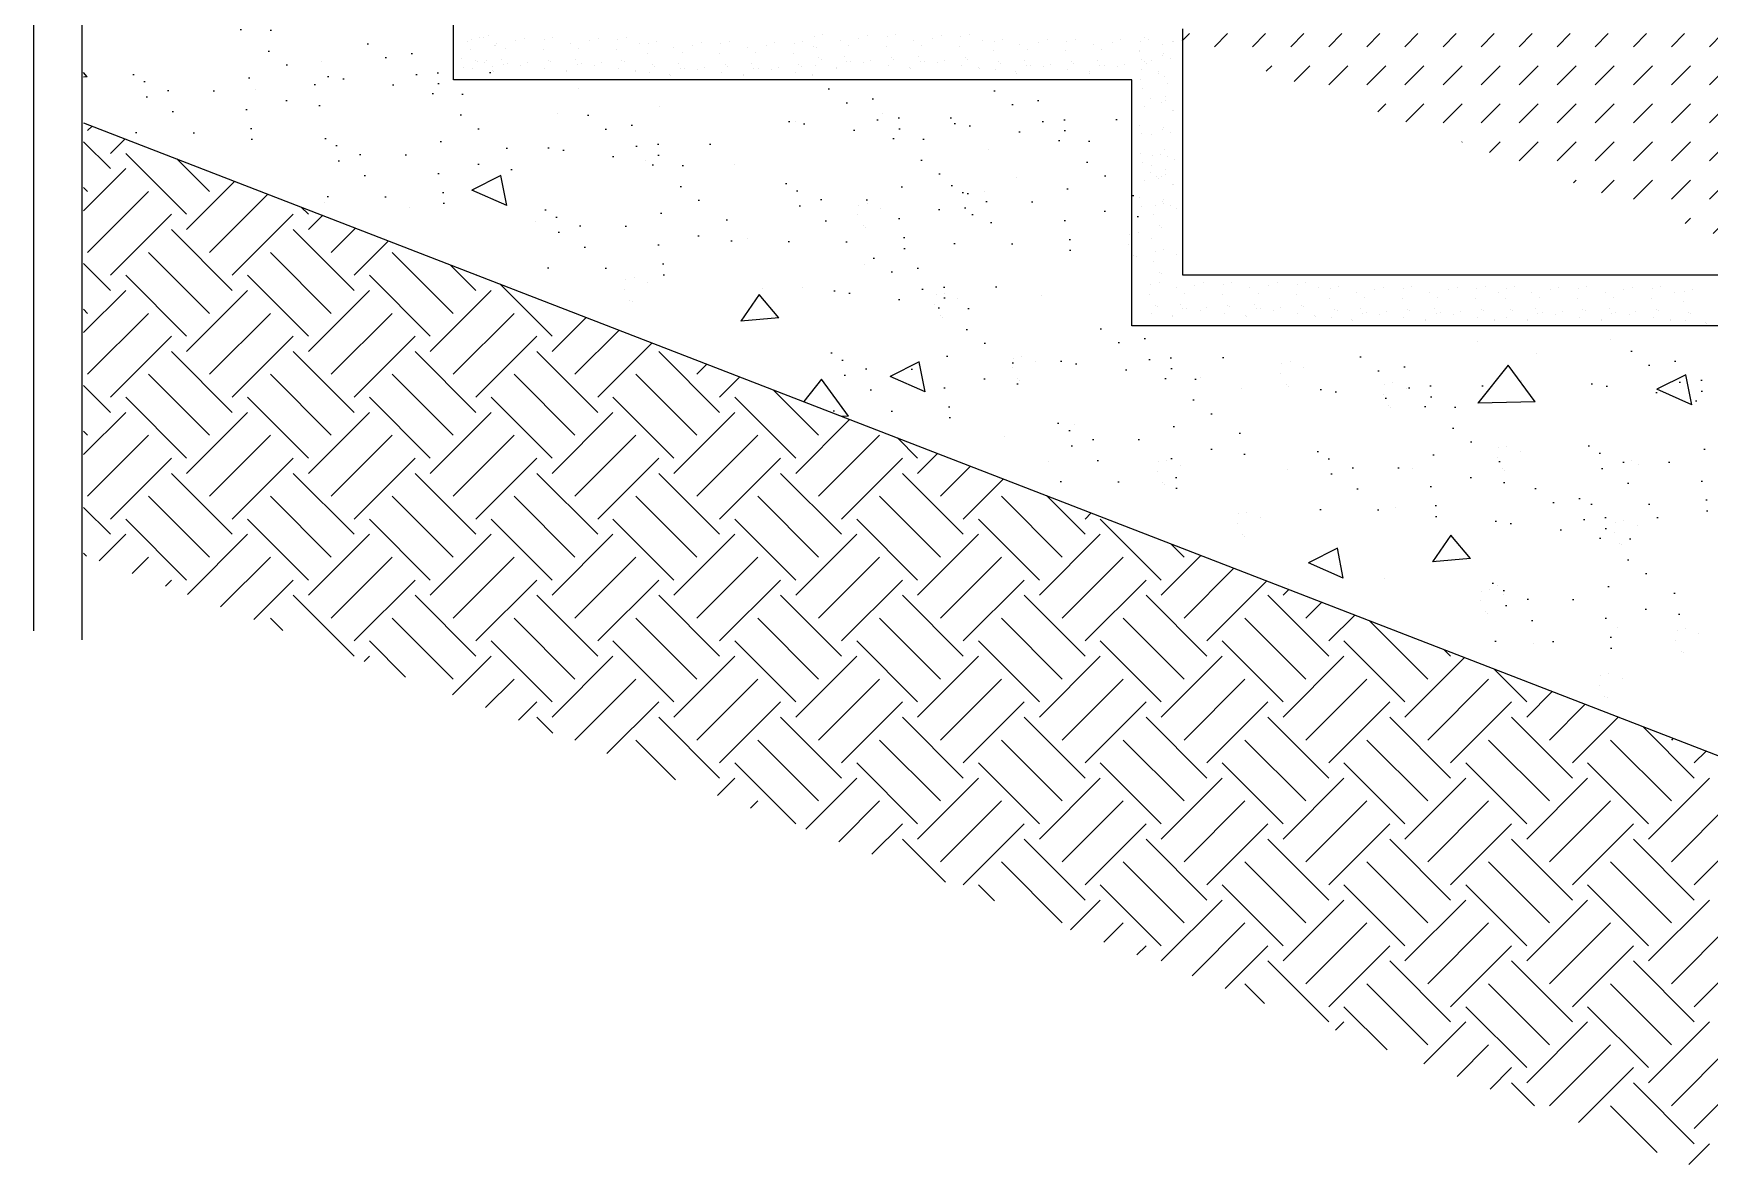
# Model space of a CAD drawing. Extents: x -43530 to -39330, y 16129 to 19047.
# Drawn here: x -41372 to -40384, y 16905 to 17572 of the extents above; entities that cross this region are included whole.
import ezdxf

# ---------------------------------------------------------------- set-up
doc = ezdxf.new("R2010")
doc.units = 0
doc.layers.add('LEVEL', color=2, linetype='CONTINUOUS')
doc.layers.add('STAIR', color=140, linetype='CONTINUOUS')

msp = doc.modelspace()

# ---------------------------------------------------------------- hatches: boundary and pattern name
at = {"layer": 'STAIR'}
h = msp.add_hatch(dxfattribs=at)
h.set_pattern_fill('AR-SAND', color=256, angle=135, style=0)
h.set_pattern_definition([(172.5, (-3124.023, 71.6), (-33.47535, -35.738135), [0, -38.608, 0, -43.18, 0, -41.275]), (142.5, (-3124.02, 71.6), (-82.47329, -18.90109), [0, -20.828, 0, -34.798, 0, -13.335]), (102.5, (-3101.93, 49.51), (-56.03323, 55.829983), [0, -12.7, 0, -45.72, 0, -59.69]), (92.5, (-3101.93, 49.51), (-69.75508, 38.22811), [0, -6.35, 0, -29.972, 0, -34.29])])
h.paths.add_polyline_path([(-41313.39, 17607.7), (-41196.91, 17607.7), (-41196.91, 17503.5), (-41313.39, 17503.5)])
h = msp.add_hatch(dxfattribs=at)
h.set_pattern_fill('AR-SAND', color=256, angle=135, style=0)
h.set_pattern_definition([(172.5, (-3010.868, 33.913), (-33.47535, -35.738135), [0, -38.608, 0, -43.18, 0, -41.275]), (142.5, (-3010.87, 33.91), (-82.47329, -18.90109), [0, -20.828, 0, -34.798, 0, -13.335]), (102.5, (-2988.777, 11.82), (-56.03323, 55.829983), [0, -12.7, 0, -45.72, 0, -59.69]), (92.5, (-2988.777, 11.82), (-69.75508, 38.22811), [0, -6.35, 0, -29.972, 0, -34.29])])
h.paths.add_polyline_path([(-41200.24, 17570.01), (-41083.75, 17570.01), (-41083.75, 17465.81), (-41200.24, 17465.81)])
h = msp.add_hatch(dxfattribs=at)
h.set_pattern_fill('DASH', color=256, scale=5, angle=45, style=0)
h.set_pattern_definition([(45, (-4687.32, 681.234), (2e-15, 22.45064), [15.875, -15.875])])
edge = h.paths.add_edge_path()
edge.add_line((-40281.56, 17571.81), (-40706.56, 17571.81))
edge.add_line((-40306.56, 17426.81), (-40706.56, 17426.81))
edge.add_line((-39881.56, 17426.81), (-40306.56, 17426.81))
edge.add_line((-40256.56, 17426.81), (-40256.56, 17546.81))
edge.add_line((-40281.56, 17571.81), (-40256.56, 17546.81))
edge.add_line((-40706.56, 17426.81), (-40706.56, 17571.81))
h = msp.add_hatch(dxfattribs=at)
h.set_pattern_fill('AR-SAND', color=256, angle=135, style=0)
h.set_pattern_definition([(172.5, (-2739.075, 7.31), (-33.47535, -35.738135), [0, -38.608, 0, -43.18, 0, -41.275]), (142.5, (-2739.075, 7.31), (-82.47329, -18.90109), [0, -20.828, 0, -34.798, 0, -13.335]), (102.5, (-2716.983, -14.78), (-56.03323, 55.829983), [0, -12.7, 0, -45.72, 0, -59.69]), (92.5, (-2716.983, -14.78), (-69.75508, 38.22811), [0, -6.35, 0, -29.972, 0, -34.29])])
h.paths.add_polyline_path([(-40928.44, 17543.41), (-40811.96, 17543.41), (-40811.96, 17439.21), (-40928.44, 17439.21)])
h = msp.add_hatch(dxfattribs=at)
h.set_pattern_fill('AR-SAND', color=256, angle=135, style=0)
h.set_pattern_definition([(172.5, (-2641.45, 6.2), (-33.47535, -35.738135), [0, -38.608, 0, -43.18, 0, -41.275]), (142.5, (-2641.45, 6.2), (-82.47329, -18.90109), [0, -20.828, 0, -34.798, 0, -13.335]), (102.5, (-2619.36, -15.89), (-56.03323, 55.829983), [0, -12.7, 0, -45.72, 0, -59.69]), (92.5, (-2619.36, -15.89), (-69.75508, 38.22811), [0, -6.35, 0, -29.972, 0, -34.29])])
h.paths.add_polyline_path([(-40830.82, 17542.3), (-40714.34, 17542.3), (-40714.34, 17438.1), (-40830.82, 17438.1)])
h = msp.add_hatch(dxfattribs=at)
h.set_pattern_fill('AR-SAND', color=256, angle=135, style=0)
h.set_pattern_definition([(172.5, (-2881.073, -8.208), (-33.47535, -35.738135), [0, -38.608, 0, -43.18, 0, -41.275]), (142.5, (-2881.07, -8.21), (-82.47329, -18.90109), [0, -20.828, 0, -34.798, 0, -13.335]), (102.5, (-2858.98, -30.3), (-56.03323, 55.829983), [0, -12.7, 0, -45.72, 0, -59.69]), (92.5, (-2858.98, -30.3), (-69.75508, 38.22811), [0, -6.35, 0, -29.972, 0, -34.29])])
h.paths.add_polyline_path([(-41070.44, 17527.89), (-40953.96, 17527.89), (-40953.96, 17423.69), (-41070.44, 17423.69)])
h = msp.add_hatch(dxfattribs=at)
h.set_pattern_fill('AR-SAND', color=256, angle=135, style=0)
h.set_pattern_definition([(172.5, (-2712.45, -92.45), (-33.47535, -35.738135), [0, -38.608, 0, -43.18, 0, -41.275]), (142.5, (-2712.45, -92.45), (-82.47329, -18.90109), [0, -20.828, 0, -34.798, 0, -13.335]), (102.5, (-2690.36, -114.54), (-56.03323, 55.829983), [0, -12.7, 0, -45.72, 0, -59.69]), (92.5, (-2690.36, -114.54), (-69.75508, 38.22811), [0, -6.35, 0, -29.972, 0, -34.29])])
h.paths.add_polyline_path([(-40901.82, 17443.65), (-40785.34, 17443.65), (-40785.34, 17339.45), (-40901.82, 17339.45)])
h = msp.add_hatch(dxfattribs=at)
h.set_pattern_fill('AR-SAND', color=256, angle=135, style=0)
h.set_pattern_definition([(172.5, (-2578.668, -134.01), (-33.47535, -35.738135), [0, -38.608, 0, -43.18, 0, -41.275]), (142.5, (-2578.67, -134.01), (-82.47329, -18.90109), [0, -20.828, 0, -34.798, 0, -13.335]), (102.5, (-2556.576, -156.102), (-56.03323, 55.829983), [0, -12.7, 0, -45.72, 0, -59.69]), (92.5, (-2556.576, -156.1), (-69.75508, 38.22811), [0, -6.35, 0, -29.972, 0, -34.29])])
h.paths.add_polyline_path([(-40768.04, 17402.08), (-40651.55, 17402.08), (-40651.55, 17297.89), (-40768.04, 17297.89)])
h = msp.add_hatch(dxfattribs=at)
h.set_pattern_fill('AR-SAND', color=256, angle=135, style=0)
h.set_pattern_definition([(172.5, (-2425.576, -150.638), (-33.47535, -35.738135), [0, -38.608, 0, -43.18, 0, -41.275]), (142.5, (-2425.576, -150.64), (-82.47329, -18.90109), [0, -20.828, 0, -34.798, 0, -13.335]), (102.5, (-2403.485, -172.73), (-56.03323, 55.829983), [0, -12.7, 0, -45.72, 0, -59.69]), (92.5, (-2403.485, -172.73), (-69.75508, 38.22811), [0, -6.35, 0, -29.972, 0, -34.29])])
h.paths.add_polyline_path([(-40614.95, 17385.46), (-40498.46, 17385.46), (-40498.46, 17281.26), (-40614.95, 17281.26)])
h = msp.add_hatch(dxfattribs=at)
h.set_pattern_fill('AR-SAND', color=256, angle=135, style=0)
h.set_pattern_definition([(172.5, (-2265.83, -147.312), (-33.47535, -35.738135), [0, -38.608, 0, -43.18, 0, -41.275]), (142.5, (-2265.83, -147.31), (-82.47329, -18.90109), [0, -20.828, 0, -34.798, 0, -13.335]), (102.5, (-2243.737, -169.404), (-56.03323, 55.829983), [0, -12.7, 0, -45.72, 0, -59.69]), (92.5, (-2243.74, -169.404), (-69.75508, 38.22811), [0, -6.35, 0, -29.972, 0, -34.29])])
h.paths.add_polyline_path([(-40455.2, 17388.78), (-40338.72, 17388.78), (-40338.72, 17284.59), (-40455.2, 17284.59)])
h = msp.add_hatch(dxfattribs=at)
h.set_pattern_fill('AR-SAND', color=256, angle=135, style=0)
h.set_pattern_definition([(172.5, (-2322.406, -228.23), (-33.47535, -35.738135), [0, -38.608, 0, -43.18, 0, -41.275]), (142.5, (-2322.406, -228.23), (-82.47329, -18.90109), [0, -20.828, 0, -34.798, 0, -13.335]), (102.5, (-2300.314, -250.32), (-56.03323, 55.829983), [0, -12.7, 0, -45.72, 0, -59.69]), (92.5, (-2300.314, -250.32), (-69.75508, 38.22811), [0, -6.35, 0, -29.972, 0, -34.29])])
h.paths.add_polyline_path([(-40511.78, 17307.87), (-40395.29, 17307.87), (-40395.29, 17203.67), (-40511.78, 17203.67)])

# ---------------------------------------------------------------- linework, layer by layer
at = {"layer": 'LEVEL'}
for p, q in [((-41124.4, 17544.56), (-41124.4, 17689.56)), ((-40694.4, 17429.56), (-40694.4, 17574.56)), ((-40724.4, 17544.56), (-41124.4, 17544.56)), ((-40724.4, 17399.56), (-40724.4, 17544.56)), ((-41342.62, 17519.29), (-40374.4, 17144.56)), ((-40294.4, 17429.56), (-40694.4, 17429.56)), ((-40324.4, 17399.56), (-40724.4, 17399.56))]:
    msp.add_line(p, q, dxfattribs=at)
at = {"layer": 'STAIR', "linetype": 'CONTINUOUS'}
for p, q in [((-41372.13, 17780.67), (-41372.13, 17219.78)), ((-41343.61, 17775.43), (-41343.61, 17214.54)), ((-41116.42, 17567.08), (-41116.42, 17567.08)), ((-41114.45, 17562.55), (-41114.45, 17562.55)), ((-41113.82, 17568.3), (-41113.82, 17568.3)), ((-41108.94, 17569.38), (-41108.94, 17569.38)), ((-41106.85, 17569.69), (-41106.85, 17569.69)), ((-41104.09, 17570.87), (-41104.09, 17570.87)), ((-41100.34, 17564.69), (-41100.34, 17564.69)), ((-41099.57, 17564.86), (-41099.57, 17564.86)), ((-41098.85, 17566.23), (-41098.85, 17566.23)), ((-41094.01, 17563.21), (-41094.01, 17563.21)), ((-41087.91, 17567.52), (-41087.91, 17567.52)), ((-41082.66, 17569.16), (-41082.66, 17569.16)), ((-41071.69, 17562.55), (-41071.69, 17562.55)), ((-41071.06, 17568.3), (-41071.06, 17568.3)), ((-41066.18, 17569.38), (-41066.18, 17569.38)), ((-41055.4, 17566.23), (-41055.4, 17566.23)), ((-41050.55, 17563.21), (-41050.55, 17563.21)), ((-41044.45, 17567.52), (-41044.45, 17567.52)), ((-41039.21, 17569.16), (-41039.21, 17569.16)), ((-41028.24, 17562.55), (-41028.24, 17562.55)), ((-41027.61, 17568.3), (-41027.61, 17568.3)), ((-41022.73, 17569.38), (-41022.73, 17569.38)), ((-41014.71, 17566.23), (-41014.71, 17566.23)), ((-41009.51, 17565.82), (-41009.51, 17565.82)), ((-41004.63, 17566.9), (-41004.63, 17566.9)), ((-40994.53, 17563.75), (-40994.53, 17563.75)), ((-40983.59, 17565.04), (-40983.59, 17565.04)), ((-40978.34, 17566.68), (-40978.34, 17566.68)), ((-40966.75, 17565.82), (-40966.75, 17565.82)), ((-40961.87, 17566.9), (-40961.87, 17566.9)), ((-40951.08, 17563.75), (-40951.08, 17563.75)), ((-40940.14, 17565.04), (-40940.14, 17565.04)), ((-40934.89, 17566.68), (-40934.89, 17566.68)), ((-40923.3, 17565.82), (-40923.3, 17565.82)), ((-40918.42, 17566.9), (-40918.42, 17566.9)), ((-40912.11, 17564.21), (-40912.11, 17564.21)), ((-40911.49, 17569.95), (-40911.49, 17569.95)), ((-40910.39, 17563.75), (-40910.39, 17563.75)), ((-40906.61, 17571.04), (-40906.61, 17571.04)), ((-40896.52, 17567.88), (-40896.52, 17567.88)), ((-40891.67, 17564.87), (-40891.67, 17564.87)), ((-40885.57, 17569.17), (-40885.57, 17569.17)), ((-40880.32, 17570.81), (-40880.32, 17570.81)), ((-40869.35, 17564.21), (-40869.35, 17564.21)), ((-40868.73, 17569.95), (-40868.73, 17569.95)), ((-40863.85, 17571.04), (-40863.85, 17571.04)), ((-40853.06, 17567.88), (-40853.06, 17567.88)), ((-40848.22, 17564.87), (-40848.22, 17564.87)), ((-40842.12, 17569.17), (-40842.12, 17569.17)), ((-40836.87, 17570.81), (-40836.87, 17570.81)), ((-40825.9, 17564.21), (-40825.9, 17564.21)), ((-40825.28, 17569.95), (-40825.28, 17569.95)), ((-40820.4, 17571.04), (-40820.4, 17571.04)), ((-40812.37, 17567.88), (-40812.37, 17567.88)), ((-40805.52, 17567.47), (-40805.52, 17567.47)), ((-40800.64, 17568.55), (-40800.64, 17568.55)), ((-40790.55, 17565.4), (-40790.55, 17565.4)), ((-40785.7, 17562.39), (-40785.7, 17562.39)), ((-40779.6, 17566.69), (-40779.6, 17566.69)), ((-40774.35, 17568.33), (-40774.35, 17568.33)), ((-40762.76, 17567.47), (-40762.76, 17567.47)), ((-40757.88, 17568.55), (-40757.88, 17568.55)), ((-40747.09, 17565.4), (-40747.09, 17565.4)), ((-40742.25, 17562.39), (-40742.25, 17562.39)), ((-40736.15, 17566.69), (-40736.15, 17566.69)), ((-40730.9, 17568.33), (-40730.9, 17568.33)), ((-40719.31, 17567.47), (-40719.31, 17567.47)), ((-40716.72, 17569.33), (-40716.72, 17569.33)), ((-40714.43, 17568.55), (-40714.43, 17568.55)), ((-40706.4, 17565.4), (-40706.4, 17565.4)), ((-40700.64, 17566.94), (-40700.64, 17566.94)), ((-40699.87, 17567.11), (-40699.87, 17567.11)), ((-41119.58, 17556.99), (-41119.58, 17556.99)), ((-41118.49, 17552.11), (-41118.49, 17552.11)), ((-41111.35, 17555.98), (-41111.35, 17555.98)), ((-41110.05, 17555.1), (-41110.05, 17555.1)), ((-41106.18, 17554.58), (-41106.18, 17554.58)), ((-41105.3, 17555.88), (-41105.3, 17555.88)), ((-41101.41, 17552.58), (-41101.41, 17552.58)), ((-41096.25, 17556.65), (-41096.25, 17556.65)), ((-41095.06, 17553.89), (-41095.06, 17553.89)), ((-41092.57, 17554), (-41092.57, 17554)), ((-41084.78, 17553.05), (-41084.78, 17553.05)), ((-41080.78, 17554.51), (-41080.78, 17554.51)), ((-41068.59, 17555.98), (-41068.59, 17555.98)), ((-41067.29, 17555.1), (-41067.29, 17555.1)), ((-41052.79, 17556.65), (-41052.79, 17556.65)), ((-41051.61, 17553.89), (-41051.61, 17553.89)), ((-41049.11, 17554), (-41049.11, 17554)), ((-41041.33, 17553.05), (-41041.33, 17553.05)), ((-41037.33, 17554.51), (-41037.33, 17554.51)), ((-41025.14, 17555.98), (-41025.14, 17555.98)), ((-41023.84, 17555.1), (-41023.84, 17555.1)), ((-41010.13, 17560.07), (-41010.13, 17560.07)), ((-41007.03, 17553.5), (-41007.03, 17553.5)), ((-41005.74, 17552.62), (-41005.74, 17552.62)), ((-40991.93, 17554.17), (-40991.93, 17554.17)), ((-40989.69, 17560.73), (-40989.69, 17560.73)), ((-40967.37, 17560.07), (-40967.37, 17560.07)), ((-40964.27, 17553.5), (-40964.27, 17553.5)), ((-40962.98, 17552.62), (-40962.98, 17552.62)), ((-40948.48, 17554.17), (-40948.48, 17554.17)), ((-40946.24, 17560.73), (-40946.24, 17560.73)), ((-40923.92, 17560.07), (-40923.92, 17560.07)), ((-40920.82, 17553.5), (-40920.82, 17553.5)), ((-40919.52, 17552.62), (-40919.52, 17552.62)), ((-40911.02, 17552.87), (-40911.02, 17552.87)), ((-40909.02, 17557.64), (-40909.02, 17557.64)), ((-40907.72, 17556.76), (-40907.72, 17556.76)), ((-40893.91, 17558.31), (-40893.91, 17558.31)), ((-40892.73, 17555.55), (-40892.73, 17555.55)), ((-40890.23, 17555.65), (-40890.23, 17555.65)), ((-40882.45, 17554.7), (-40882.45, 17554.7)), ((-40878.44, 17556.17), (-40878.44, 17556.17)), ((-40868.25, 17552.87), (-40868.25, 17552.87)), ((-40866.25, 17557.64), (-40866.25, 17557.64)), ((-40864.96, 17556.76), (-40864.96, 17556.76)), ((-40850.46, 17558.31), (-40850.46, 17558.31)), ((-40849.28, 17555.55), (-40849.28, 17555.55)), ((-40846.78, 17555.65), (-40846.78, 17555.65)), ((-40838.99, 17554.7), (-40838.99, 17554.7)), ((-40834.99, 17556.17), (-40834.99, 17556.17)), ((-40824.8, 17552.87), (-40824.8, 17552.87)), ((-40822.8, 17557.64), (-40822.8, 17557.64)), ((-40821.5, 17556.76), (-40821.5, 17556.76)), ((-40806.14, 17561.73), (-40806.14, 17561.73)), ((-40803.05, 17555.15), (-40803.05, 17555.15)), ((-40801.75, 17554.28), (-40801.75, 17554.28)), ((-40787.94, 17555.82), (-40787.94, 17555.82)), ((-40786.76, 17553.06), (-40786.76, 17553.06)), ((-40784.26, 17553.17), (-40784.26, 17553.17)), ((-40776.48, 17552.22), (-40776.48, 17552.22)), ((-40772.47, 17553.69), (-40772.47, 17553.69)), ((-40763.38, 17561.73), (-40763.38, 17561.73)), ((-40760.28, 17555.15), (-40760.28, 17555.15)), ((-40758.99, 17554.28), (-40758.99, 17554.28)), ((-40744.49, 17555.82), (-40744.49, 17555.82)), ((-40743.31, 17553.06), (-40743.31, 17553.06)), ((-40740.81, 17553.17), (-40740.81, 17553.17)), ((-40733.02, 17552.22), (-40733.02, 17552.22)), ((-40729.02, 17553.69), (-40729.02, 17553.69)), ((-40719.93, 17561.73), (-40719.93, 17561.73)), ((-40719.88, 17561.31), (-40719.88, 17561.31)), ((-40718.79, 17556.43), (-40718.79, 17556.43)), ((-40716.83, 17555.15), (-40716.83, 17555.15)), ((-40715.53, 17554.28), (-40715.53, 17554.28)), ((-40713.05, 17555.8), (-40713.05, 17555.8)), ((-40706.48, 17558.9), (-40706.48, 17558.9)), ((-40705.6, 17560.2), (-40705.6, 17560.2)), ((-40701.71, 17556.9), (-40701.71, 17556.9)), ((-41113.35, 17551.22), (-41113.35, 17551.22)), ((-41101.24, 17550.15), (-41101.24, 17550.15)), ((-41101.07, 17549.37), (-41101.07, 17549.37)), ((-41070.59, 17551.22), (-41070.59, 17551.22)), ((-41057.79, 17550.15), (-41057.79, 17550.15)), ((-41057.62, 17549.37), (-41057.62, 17549.37)), ((-41027.14, 17551.22), (-41027.14, 17551.22)), ((-41017.09, 17550.15), (-41017.09, 17550.15)), ((-41016.92, 17549.37), (-41016.92, 17549.37)), ((-41009.04, 17548.74), (-41009.04, 17548.74)), ((-40996.92, 17547.66), (-40996.92, 17547.66)), ((-40996.75, 17546.89), (-40996.75, 17546.89)), ((-40990.75, 17551.41), (-40990.75, 17551.41)), ((-40988.25, 17551.52), (-40988.25, 17551.52)), ((-40980.46, 17550.57), (-40980.46, 17550.57)), ((-40976.46, 17552.03), (-40976.46, 17552.03)), ((-40966.27, 17548.74), (-40966.27, 17548.74)), ((-40953.47, 17547.66), (-40953.47, 17547.66)), ((-40953.3, 17546.89), (-40953.3, 17546.89)), ((-40947.3, 17551.41), (-40947.3, 17551.41)), ((-40944.8, 17551.52), (-40944.8, 17551.52)), ((-40937.01, 17550.57), (-40937.01, 17550.57)), ((-40933.01, 17552.03), (-40933.01, 17552.03)), ((-40922.82, 17548.74), (-40922.82, 17548.74)), ((-40912.78, 17547.66), (-40912.78, 17547.66)), ((-40912.61, 17546.89), (-40912.61, 17546.89)), ((-40898.9, 17551.8), (-40898.9, 17551.8)), ((-40898.73, 17551.03), (-40898.73, 17551.03)), ((-40855.45, 17551.8), (-40855.45, 17551.8)), ((-40855.28, 17551.03), (-40855.28, 17551.03)), ((-40814.76, 17551.8), (-40814.76, 17551.8)), ((-40814.59, 17551.03), (-40814.59, 17551.03)), ((-40805.05, 17550.39), (-40805.05, 17550.39)), ((-40792.93, 17549.32), (-40792.93, 17549.32)), ((-40792.76, 17548.55), (-40792.76, 17548.55)), ((-40762.28, 17550.39), (-40762.28, 17550.39)), ((-40749.48, 17549.32), (-40749.48, 17549.32)), ((-40749.31, 17548.55), (-40749.31, 17548.55)), ((-40719.65, 17544.83), (-40719.65, 17544.83)), ((-40718.83, 17550.39), (-40718.83, 17550.39)), ((-40708.79, 17549.32), (-40708.79, 17549.32)), ((-40708.62, 17548.55), (-40708.62, 17548.55)), ((-40705.01, 17546.71), (-40705.01, 17546.71)), ((-40703.54, 17542.71), (-40703.54, 17542.71)), ((-40718.01, 17539.58), (-40718.01, 17539.58)), ((-40713.71, 17533.48), (-40713.71, 17533.48)), ((-40704.49, 17534.92), (-40704.49, 17534.92)), ((-40704.39, 17532.43), (-40704.39, 17532.43)), ((-40716.72, 17528.64), (-40716.72, 17528.64)), ((-40707.15, 17531.24), (-40707.15, 17531.24)), ((-40700.64, 17526.25), (-40700.64, 17526.25)), ((-40699.87, 17526.42), (-40699.87, 17526.42)), ((-40719.88, 17517.86), (-40719.88, 17517.86)), ((-40718.79, 17512.98), (-40718.79, 17512.98)), ((-40706.48, 17515.45), (-40706.48, 17515.45)), ((-40705.6, 17516.75), (-40705.6, 17516.75)), ((-40701.71, 17513.45), (-40701.71, 17513.45)), ((-40713.05, 17512.35), (-40713.05, 17512.35)), ((-40705.01, 17503.26), (-40705.01, 17503.26)), ((-40719.65, 17501.38), (-40719.65, 17501.38)), ((-40718.01, 17496.13), (-40718.01, 17496.13)), ((-40713.06, 17493.98), (-40713.06, 17493.98)), ((-40712.44, 17499.73), (-40712.44, 17499.73)), ((-40707.56, 17500.81), (-40707.56, 17500.81)), ((-40703.54, 17499.26), (-40703.54, 17499.26)), ((-40699.53, 17497.66), (-40699.53, 17497.66)), ((-40716.72, 17485.19), (-40716.72, 17485.19)), ((-40713.71, 17490.03), (-40713.71, 17490.03)), ((-40709.96, 17487.41), (-40709.96, 17487.41)), ((-40708.66, 17486.54), (-40708.66, 17486.54)), ((-40707.15, 17487.79), (-40707.15, 17487.79)), ((-40704.49, 17491.47), (-40704.49, 17491.47)), ((-40704.39, 17488.97), (-40704.39, 17488.97)), ((-40699.87, 17482.97), (-40699.87, 17482.97)), ((-40719.88, 17475.1), (-40719.88, 17475.1)), ((-40705.6, 17473.99), (-40705.6, 17473.99)), ((-40700.64, 17482.8), (-40700.64, 17482.8)), ((-40886.09, 17465.03), (-40886.09, 17465.03)), ((-40885.47, 17470.78), (-40885.47, 17470.78)), ((-40880.58, 17471.86), (-40880.58, 17471.86)), ((-40872.56, 17468.71), (-40872.56, 17468.71)), ((-40718.79, 17470.21), (-40718.79, 17470.21)), ((-40711.41, 17465.03), (-40711.41, 17465.03)), ((-40710.78, 17470.78), (-40710.78, 17470.78)), ((-40706.48, 17472.69), (-40706.48, 17472.69)), ((-40705.9, 17471.86), (-40705.9, 17471.86)), ((-40701.71, 17470.69), (-40701.71, 17470.69)), ((-40697.88, 17468.71), (-40697.88, 17468.71)), ((-40882.99, 17458.46), (-40882.99, 17458.46)), ((-40881.69, 17457.58), (-40881.69, 17457.58)), ((-40725.68, 17453.41), (-40725.68, 17453.41)), ((-40720.8, 17454.49), (-40720.8, 17454.49)), ((-40708.31, 17458.46), (-40708.31, 17458.46)), ((-40707.01, 17457.58), (-40707.01, 17457.58)), ((-40726.31, 17447.66), (-40726.31, 17447.66)), ((-40712.78, 17451.34), (-40712.78, 17451.34)), ((-40710.78, 17443.48), (-40710.78, 17443.48)), ((-40705.9, 17444.56), (-40705.9, 17444.56)), ((-40723.21, 17441.09), (-40723.21, 17441.09)), ((-40721.91, 17440.21), (-40721.91, 17440.21)), ((-40711.41, 17437.73), (-40711.41, 17437.73)), ((-40697.88, 17441.41), (-40697.88, 17441.41)), ((-41022.9, 17426.94), (-41022.9, 17426.94)), ((-41018.01, 17428.02), (-41018.01, 17428.02)), ((-41009.99, 17424.87), (-41009.99, 17424.87)), ((-40713.21, 17424.04), (-40713.21, 17424.04)), ((-40708.33, 17425.12), (-40708.33, 17425.12)), ((-40708.31, 17431.16), (-40708.31, 17431.16)), ((-40707.01, 17430.29), (-40707.01, 17430.29)), ((-40682.05, 17424.9), (-40682.05, 17424.9)), ((-40670.45, 17424.04), (-40670.45, 17424.04)), ((-40665.57, 17425.12), (-40665.57, 17425.12)), ((-40638.6, 17424.9), (-40638.6, 17424.9)), ((-40627, 17424.04), (-40627, 17424.04)), ((-40622.12, 17425.12), (-40622.12, 17425.12)), ((-41023.52, 17421.19), (-41023.52, 17421.19)), ((-41020.42, 17414.62), (-41020.42, 17414.62)), ((-41019.12, 17413.74), (-41019.12, 17413.74)), ((-40839.93, 17417.84), (-40839.93, 17417.84)), ((-40835.05, 17418.92), (-40835.05, 17418.92)), ((-40827.03, 17415.77), (-40827.03, 17415.77)), ((-40713.84, 17418.29), (-40713.84, 17418.29)), ((-40698.24, 17421.97), (-40698.24, 17421.97)), ((-40693.4, 17418.95), (-40693.4, 17418.95)), ((-40687.3, 17423.26), (-40687.3, 17423.26)), ((-40671.08, 17418.29), (-40671.08, 17418.29)), ((-40654.79, 17421.97), (-40654.79, 17421.97)), ((-40649.94, 17418.95), (-40649.94, 17418.95)), ((-40643.84, 17423.26), (-40643.84, 17423.26)), ((-40627.63, 17418.29), (-40627.63, 17418.29)), ((-40614.1, 17421.97), (-40614.1, 17421.97)), ((-40607.87, 17415.81), (-40607.87, 17415.81)), ((-40607.24, 17421.56), (-40607.24, 17421.56)), ((-40602.36, 17422.64), (-40602.36, 17422.64)), ((-40592.27, 17419.48), (-40592.27, 17419.48)), ((-40587.43, 17416.47), (-40587.43, 17416.47)), ((-40581.33, 17420.78), (-40581.33, 17420.78)), ((-40576.08, 17422.42), (-40576.08, 17422.42)), ((-40565.11, 17415.81), (-40565.11, 17415.81)), ((-40564.48, 17421.56), (-40564.48, 17421.56)), ((-40559.6, 17422.64), (-40559.6, 17422.64)), ((-40548.82, 17419.48), (-40548.82, 17419.48)), ((-40543.97, 17416.47), (-40543.97, 17416.47)), ((-40537.87, 17420.78), (-40537.87, 17420.78)), ((-40532.63, 17422.42), (-40532.63, 17422.42)), ((-40521.66, 17415.81), (-40521.66, 17415.81)), ((-40521.03, 17421.56), (-40521.03, 17421.56)), ((-40516.15, 17422.64), (-40516.15, 17422.64)), ((-40508.13, 17419.48), (-40508.13, 17419.48)), ((-40504.38, 17415.81), (-40504.38, 17415.81)), ((-40503.76, 17421.56), (-40503.76, 17421.56)), ((-40498.88, 17422.64), (-40498.88, 17422.64)), ((-40488.78, 17419.48), (-40488.78, 17419.48)), ((-40483.94, 17416.47), (-40483.94, 17416.47)), ((-40477.84, 17420.78), (-40477.84, 17420.78)), ((-40472.59, 17422.42), (-40472.59, 17422.42)), ((-40461.62, 17415.81), (-40461.62, 17415.81)), ((-40461, 17421.56), (-40461, 17421.56)), ((-40456.11, 17422.64), (-40456.11, 17422.64)), ((-40445.33, 17419.48), (-40445.33, 17419.48)), ((-40440.49, 17416.47), (-40440.49, 17416.47)), ((-40434.39, 17420.78), (-40434.39, 17420.78)), ((-40429.14, 17422.42), (-40429.14, 17422.42)), ((-40418.17, 17415.81), (-40418.17, 17415.81)), ((-40417.54, 17421.56), (-40417.54, 17421.56)), ((-40412.66, 17422.64), (-40412.66, 17422.64)), ((-40404.64, 17419.48), (-40404.64, 17419.48)), ((-40399.24, 17414.15), (-40399.24, 17414.15)), ((-40398.62, 17419.9), (-40398.62, 17419.9)), ((-40393.73, 17420.98), (-40393.73, 17420.98)), ((-40840.56, 17412.09), (-40840.56, 17412.09)), ((-40837.46, 17405.52), (-40837.46, 17405.52)), ((-40836.16, 17404.64), (-40836.16, 17404.64)), ((-40712.74, 17406.96), (-40712.74, 17406.96)), ((-40710.74, 17411.72), (-40710.74, 17411.72)), ((-40709.44, 17410.84), (-40709.44, 17410.84)), ((-40700.63, 17405.88), (-40700.63, 17405.88)), ((-40700.46, 17405.11), (-40700.46, 17405.11)), ((-40695.64, 17412.39), (-40695.64, 17412.39)), ((-40694.45, 17409.63), (-40694.45, 17409.63)), ((-40691.96, 17409.74), (-40691.96, 17409.74)), ((-40684.17, 17408.79), (-40684.17, 17408.79)), ((-40680.17, 17410.25), (-40680.17, 17410.25)), ((-40669.98, 17406.96), (-40669.98, 17406.96)), ((-40667.98, 17411.72), (-40667.98, 17411.72)), ((-40666.68, 17410.84), (-40666.68, 17410.84)), ((-40657.18, 17405.88), (-40657.18, 17405.88)), ((-40657.01, 17405.11), (-40657.01, 17405.11)), ((-40652.18, 17412.39), (-40652.18, 17412.39)), ((-40651, 17409.63), (-40651, 17409.63)), ((-40648.5, 17409.74), (-40648.5, 17409.74)), ((-40640.72, 17408.79), (-40640.72, 17408.79)), ((-40636.72, 17410.25), (-40636.72, 17410.25)), ((-40626.53, 17406.96), (-40626.53, 17406.96)), ((-40624.53, 17411.72), (-40624.53, 17411.72)), ((-40623.23, 17410.84), (-40623.23, 17410.84)), ((-40616.48, 17405.88), (-40616.48, 17405.88)), ((-40616.31, 17405.11), (-40616.31, 17405.11)), ((-40606.77, 17404.47), (-40606.77, 17404.47)), ((-40604.77, 17409.24), (-40604.77, 17409.24)), ((-40603.47, 17408.36), (-40603.47, 17408.36)), ((-40589.67, 17409.91), (-40589.67, 17409.91)), ((-40588.48, 17407.15), (-40588.48, 17407.15)), ((-40585.99, 17407.26), (-40585.99, 17407.26)), ((-40578.2, 17406.31), (-40578.2, 17406.31)), ((-40574.2, 17407.77), (-40574.2, 17407.77)), ((-40564.01, 17404.47), (-40564.01, 17404.47)), ((-40562.01, 17409.24), (-40562.01, 17409.24)), ((-40560.71, 17408.36), (-40560.71, 17408.36)), ((-40546.21, 17409.91), (-40546.21, 17409.91)), ((-40545.03, 17407.15), (-40545.03, 17407.15)), ((-40542.53, 17407.26), (-40542.53, 17407.26)), ((-40534.75, 17406.31), (-40534.75, 17406.31)), ((-40530.75, 17407.77), (-40530.75, 17407.77)), ((-40520.56, 17404.47), (-40520.56, 17404.47)), ((-40518.56, 17409.24), (-40518.56, 17409.24)), ((-40517.26, 17408.36), (-40517.26, 17408.36)), ((-40503.28, 17404.47), (-40503.28, 17404.47)), ((-40501.28, 17409.24), (-40501.28, 17409.24)), ((-40499.98, 17408.36), (-40499.98, 17408.36)), ((-40486.18, 17409.91), (-40486.18, 17409.91)), ((-40485, 17407.15), (-40485, 17407.15)), ((-40482.5, 17407.26), (-40482.5, 17407.26)), ((-40474.71, 17406.31), (-40474.71, 17406.31)), ((-40470.71, 17407.77), (-40470.71, 17407.77)), ((-40460.52, 17404.47), (-40460.52, 17404.47)), ((-40458.52, 17409.24), (-40458.52, 17409.24)), ((-40457.22, 17408.36), (-40457.22, 17408.36)), ((-40442.73, 17409.91), (-40442.73, 17409.91)), ((-40441.55, 17407.15), (-40441.55, 17407.15)), ((-40439.05, 17407.26), (-40439.05, 17407.26)), ((-40431.26, 17406.31), (-40431.26, 17406.31)), ((-40427.26, 17407.77), (-40427.26, 17407.77)), ((-40417.07, 17404.47), (-40417.07, 17404.47)), ((-40415.07, 17409.24), (-40415.07, 17409.24)), ((-40413.77, 17408.36), (-40413.77, 17408.36)), ((-40396.14, 17407.58), (-40396.14, 17407.58)), ((-40394.84, 17406.71), (-40394.84, 17406.71)), ((-40594.66, 17403.4), (-40594.66, 17403.4)), ((-40594.49, 17402.63), (-40594.49, 17402.63)), ((-40551.21, 17403.4), (-40551.21, 17403.4)), ((-40551.04, 17402.63), (-40551.04, 17402.63)), ((-40510.51, 17403.4), (-40510.51, 17403.4)), ((-40510.34, 17402.63), (-40510.34, 17402.63)), ((-40491.17, 17403.4), (-40491.17, 17403.4)), ((-40491, 17402.63), (-40491, 17402.63)), ((-40447.72, 17403.4), (-40447.72, 17403.4)), ((-40447.55, 17402.63), (-40447.55, 17402.63)), ((-40407.03, 17403.4), (-40407.03, 17403.4)), ((-40406.86, 17402.63), (-40406.86, 17402.63)), ((-40398.14, 17402.82), (-40398.14, 17402.82)), ((-40386.03, 17401.75), (-40386.03, 17401.75)), ((-40385.86, 17400.98), (-40385.86, 17400.98)), ((-40795.02, 17374.87), (-40795.02, 17374.87)), ((-40794.4, 17380.61), (-40794.4, 17380.61)), ((-40789.52, 17381.7), (-40789.52, 17381.7)), ((-40781.49, 17378.54), (-40781.49, 17378.54)), ((-40635.94, 17377.3), (-40635.94, 17377.3)), ((-40631.06, 17378.39), (-40631.06, 17378.39)), ((-40623.04, 17375.23), (-40623.04, 17375.23)), ((-40791.92, 17368.29), (-40791.92, 17368.29)), ((-40790.63, 17367.42), (-40790.63, 17367.42)), ((-40636.57, 17371.56), (-40636.57, 17371.56)), ((-40633.47, 17364.99), (-40633.47, 17364.99)), ((-40575.51, 17364.9), (-40575.51, 17364.9)), ((-40570.63, 17365.98), (-40570.63, 17365.98)), ((-40632.17, 17364.11), (-40632.17, 17364.11)), ((-40576.13, 17359.15), (-40576.13, 17359.15)), ((-40562.6, 17362.82), (-40562.6, 17362.82)), ((-40573.03, 17352.58), (-40573.03, 17352.58)), ((-40571.73, 17351.7), (-40571.73, 17351.7)), ((-40508.45, 17327.67), (-40508.45, 17327.67)), ((-40503.57, 17328.75), (-40503.57, 17328.75)), ((-40495.54, 17325.6), (-40495.54, 17325.6)), ((-40708.8, 17319.4), (-40708.8, 17319.4)), ((-40703.92, 17320.48), (-40703.92, 17320.48)), ((-40695.89, 17317.33), (-40695.89, 17317.33)), ((-40509.07, 17321.93), (-40509.07, 17321.93)), ((-40505.97, 17315.35), (-40505.97, 17315.35)), ((-40709.42, 17313.65), (-40709.42, 17313.65)), ((-40706.32, 17307.08), (-40706.32, 17307.08)), ((-40705.02, 17306.2), (-40705.02, 17306.2)), ((-40504.67, 17314.48), (-40504.67, 17314.48)), ((-40661.61, 17288.79), (-40661.61, 17288.79)), ((-40656.73, 17289.88), (-40656.73, 17289.88)), ((-40648.7, 17286.72), (-40648.7, 17286.72)), ((-40662.23, 17283.05), (-40662.23, 17283.05)), ((-40659.13, 17276.47), (-40659.13, 17276.47)), ((-40657.83, 17275.6), (-40657.83, 17275.6)), ((-40440.03, 17278.08), (-40440.03, 17278.08)), ((-40439.41, 17283.83), (-40439.41, 17283.83)), ((-40434.52, 17284.91), (-40434.52, 17284.91)), ((-40426.5, 17281.76), (-40426.5, 17281.76)), ((-40436.93, 17271.51), (-40436.93, 17271.51)), ((-40435.63, 17270.63), (-40435.63, 17270.63)), ((-40519.01, 17237.55), (-40519.01, 17237.55)), ((-40518.38, 17243.3), (-40518.38, 17243.3)), ((-40513.5, 17244.38), (-40513.5, 17244.38)), ((-40505.48, 17241.23), (-40505.48, 17241.23)), ((-40515.91, 17230.98), (-40515.91, 17230.98)), ((-40514.61, 17230.1), (-40514.61, 17230.1)), ((-40402.98, 17220.13), (-40402.98, 17220.13)), ((-40398.1, 17221.22), (-40398.1, 17221.22)), ((-40390.07, 17218.06), (-40390.07, 17218.06)), ((-40403.6, 17214.39), (-40403.6, 17214.39)), ((-40400.5, 17207.82), (-40400.5, 17207.82)), ((-40399.21, 17206.94), (-40399.21, 17206.94)), ((-40448.64, 17187.92), (-40448.64, 17187.92)), ((-40448.01, 17193.66), (-40448.01, 17193.66)), ((-40443.13, 17194.75), (-40443.13, 17194.75)), ((-40435.11, 17191.59), (-40435.11, 17191.59)), ((-40445.54, 17181.35), (-40445.54, 17181.35)), ((-40444.24, 17180.47), (-40444.24, 17180.47))]:
    msp.add_line(p, q, dxfattribs=at)
at = {"layer": 'STAIR'}
for p, q in [((-41202.11, 17555.31), (-41202.11, 17555.31)), ((-41340.4, 17546.28), (-41342.62, 17548.93)), ((-41340.4, 17546.28), (-41342.62, 17546.09)), ((-41241.52, 17538.89), (-41241.52, 17538.89)), ((-41050.9, 17539.43), (-41050.9, 17539.43)), ((-41063.35, 17524.84), (-41063.35, 17524.84)), ((-41002.83, 17529.08), (-41002.83, 17529.08)), ((-40871.65, 17524.85), (-40871.65, 17524.85)), ((-41337.61, 17517.35), (-41340.24, 17514.72)), ((-40922.65, 17519.77), (-40922.65, 17519.77)), ((-41326.77, 17492.27), (-41342.62, 17508.13)), ((-41318.18, 17509.84), (-41326.77, 17501.25)), ((-40808.91, 17503.55), (-40808.91, 17503.55)), ((-41281.86, 17465.33), (-41317.78, 17501.25)), ((-41268.39, 17478.8), (-41287.58, 17497.99)), ((-41011.13, 17496.99), (-41011.13, 17496.99)), ((-40958.67, 17494.63), (-40958.67, 17494.63)), ((-41317.78, 17492.27), (-41342.62, 17467.44)), ((-41253.44, 17484.78), (-41281.86, 17456.35)), ((-41096.52, 17488.14), (-41113.64, 17479.62)), ((-41093.09, 17470.47), (-41096.52, 17488.14)), ((-40792.41, 17487.03), (-40792.41, 17487.03)), ((-41340.24, 17478.8), (-41342.62, 17481.19)), ((-41304.31, 17478.8), (-41340.24, 17442.88)), ((-41234.02, 17477.26), (-41268.39, 17442.88)), ((-41093.09, 17470.47), (-41113.64, 17479.62)), ((-40811.56, 17478.74), (-40811.56, 17478.74)), ((-41290.84, 17465.33), (-41326.77, 17429.41)), ((-41219, 17465.33), (-41254.92, 17429.41)), ((-41210.02, 17465.33), (-41214.33, 17469.64)), ((-41201.64, 17464.73), (-41210.02, 17456.35)), ((-41200.61, 17472.35), (-41200.61, 17472.35)), ((-41150.6, 17469.13), (-41150.6, 17469.13)), ((-41254.92, 17420.43), (-41290.84, 17456.35)), ((-41183.08, 17420.43), (-41219, 17456.35)), ((-41182.22, 17457.21), (-41196.55, 17442.88)), ((-41076.03, 17461.04), (-41076.03, 17461.04)), ((-41162.8, 17449.7), (-41183.08, 17429.41)), ((-40951.03, 17450.88), (-40951.03, 17450.88)), ((-41326.77, 17420.43), (-41342.62, 17436.29)), ((-41268.39, 17406.96), (-41304.31, 17442.88)), ((-41196.55, 17406.96), (-41232.47, 17442.88)), ((-41124.71, 17406.96), (-41160.63, 17442.88)), ((-41111.24, 17420.43), (-41126.43, 17435.62)), ((-40882.1, 17435.51), (-40882.1, 17435.51)), ((-41281.86, 17393.49), (-41317.78, 17429.41)), ((-41210.02, 17393.49), (-41245.94, 17429.41)), ((-41138.18, 17393.49), (-41174.1, 17429.41)), ((-41111, 17429.65), (-41111.24, 17429.41)), ((-41066.34, 17393.49), (-41097.13, 17424.28)), ((-41317.78, 17420.43), (-41342.62, 17395.6)), ((-41245.94, 17420.43), (-41281.86, 17384.51)), ((-41174.1, 17420.43), (-41210.02, 17384.51)), ((-41102.26, 17420.43), (-41138.18, 17384.51)), ((-41090.5, 17423.01), (-41090.5, 17423.01)), ((-40944.16, 17418.14), (-40955, 17402.39)), ((-40932.59, 17404.35), (-40944.16, 17418.14)), ((-40942.44, 17421.41), (-40942.44, 17421.41)), ((-40918.4, 17422.36), (-40918.4, 17422.36)), ((-40777.71, 17417.29), (-40777.71, 17417.29)), ((-41340.24, 17406.96), (-41342.62, 17409.35)), ((-41304.31, 17406.96), (-41340.24, 17371.04)), ((-41232.47, 17406.96), (-41268.39, 17371.04)), ((-41160.63, 17406.96), (-41196.55, 17371.04)), ((-41088.79, 17406.96), (-41124.71, 17371.04)), ((-41046.26, 17404.59), (-41066.34, 17384.51)), ((-41052.87, 17406.96), (-41053.17, 17407.27)), ((-40932.59, 17404.35), (-40955, 17402.39)), ((-41026.83, 17397.07), (-41052.87, 17371.04)), ((-41290.84, 17393.49), (-41326.77, 17357.57)), ((-41254.92, 17348.59), (-41290.84, 17384.51)), ((-41219, 17393.49), (-41254.92, 17357.57)), ((-41183.08, 17348.59), (-41219, 17384.51)), ((-41147.16, 17393.49), (-41183.08, 17357.57)), ((-41111.24, 17348.59), (-41147.16, 17384.51)), ((-41075.32, 17393.49), (-41111.24, 17357.57)), ((-41039.4, 17348.59), (-41075.32, 17384.51)), ((-41007.41, 17389.56), (-41039.4, 17357.57)), ((-40967.55, 17348.59), (-41003.48, 17384.51)), ((-40994.46, 17384.54), (-40994.5, 17384.51)), ((-40520.47, 17390.27), (-40520.47, 17390.27)), ((-40442.02, 17391.29), (-40442.02, 17391.29)), ((-40975.04, 17377.03), (-40981.03, 17371.04)), ((-40849.87, 17378.32), (-40866.99, 17369.8)), ((-40850.22, 17376.61), (-40850.22, 17376.61)), ((-40846.43, 17360.65), (-40849.87, 17378.32)), ((-40502.55, 17376.52), (-40520.35, 17354.03)), ((-40486.61, 17354.73), (-40502.55, 17376.52)), ((-40485.77, 17383.33), (-40485.77, 17383.33)), ((-41326.77, 17348.59), (-41342.62, 17364.44)), ((-41268.39, 17335.12), (-41304.31, 17371.04)), ((-41196.55, 17335.12), (-41232.47, 17371.04)), ((-41124.71, 17335.12), (-41160.63, 17371.04)), ((-41052.87, 17335.12), (-41088.79, 17371.04)), ((-40981.03, 17335.12), (-41016.95, 17371.04)), ((-40955.62, 17369.51), (-40967.55, 17357.57)), ((-40907.46, 17368.15), (-40917.93, 17354.92)), ((-40891.52, 17346.36), (-40907.46, 17368.15)), ((-40846.43, 17360.65), (-40866.99, 17369.8)), ((-40683.95, 17369.01), (-40683.95, 17369.01)), ((-40494.59, 17367.59), (-40494.59, 17367.59)), ((-40397.77, 17370.71), (-40414.89, 17362.2)), ((-40394.33, 17353.05), (-40397.77, 17370.71)), ((-41281.86, 17321.65), (-41317.78, 17357.57)), ((-41210.02, 17321.65), (-41245.94, 17357.57)), ((-41138.18, 17321.65), (-41174.1, 17357.57)), ((-41066.34, 17321.65), (-41102.26, 17357.57)), ((-40994.5, 17321.65), (-41030.42, 17357.57)), ((-40922.65, 17321.65), (-40958.57, 17357.57)), ((-40909.18, 17335.12), (-40935.97, 17361.91)), ((-40659.95, 17362.4), (-40659.95, 17362.4)), ((-40486.61, 17354.73), (-40520.35, 17354.03)), ((-40394.33, 17353.05), (-40414.89, 17362.2)), ((-41317.78, 17348.59), (-41342.62, 17323.75)), ((-41245.94, 17348.59), (-41281.86, 17312.67)), ((-41174.1, 17348.59), (-41210.02, 17312.67)), ((-41102.26, 17348.59), (-41138.18, 17312.67)), ((-41030.42, 17348.59), (-41066.34, 17312.67)), ((-40958.57, 17348.59), (-40994.5, 17312.67)), ((-40891.52, 17346.36), (-40895.57, 17346.27)), ((-41340.24, 17335.12), (-41342.62, 17337.5)), ((-41304.31, 17335.12), (-41340.24, 17299.2)), ((-41232.47, 17335.12), (-41268.39, 17299.2)), ((-41160.63, 17335.12), (-41196.55, 17299.2)), ((-41088.79, 17335.12), (-41124.71, 17299.2)), ((-41016.95, 17335.12), (-41052.87, 17299.2)), ((-40945.1, 17335.12), (-40981.03, 17299.2)), ((-40890.87, 17344.45), (-40922.65, 17312.67)), ((-40873.26, 17335.12), (-40909.18, 17299.2)), ((-40758.25, 17341.53), (-40758.25, 17341.53)), ((-40850.81, 17321.65), (-40862.72, 17333.55)), ((-40799.42, 17334.54), (-40799.42, 17334.54)), ((-41290.84, 17321.65), (-41326.77, 17285.73)), ((-41219, 17321.65), (-41254.92, 17285.73)), ((-41147.16, 17321.65), (-41183.08, 17285.73)), ((-41075.32, 17321.65), (-41111.24, 17285.73)), ((-41003.48, 17321.65), (-41039.4, 17285.73)), ((-40931.63, 17321.65), (-40967.55, 17285.73)), ((-40859.79, 17321.65), (-40895.71, 17285.73)), ((-40839.08, 17324.4), (-40850.81, 17312.67)), ((-40819.65, 17316.89), (-40837.34, 17299.2)), ((-40773.45, 17319.88), (-40773.45, 17319.88)), ((-40558.97, 17315.29), (-40558.97, 17315.29)), ((-40429.55, 17320.5), (-40429.55, 17320.5)), ((-40425.79, 17318.07), (-40425.79, 17318.07)), ((-41254.92, 17276.75), (-41290.84, 17312.67)), ((-41183.08, 17276.75), (-41219, 17312.67)), ((-41111.24, 17276.75), (-41147.16, 17312.67)), ((-41039.4, 17276.75), (-41075.32, 17312.67)), ((-40967.55, 17276.75), (-41003.48, 17312.67)), ((-40895.71, 17276.75), (-40931.63, 17312.67)), ((-40823.87, 17276.75), (-40859.79, 17312.67)), ((-40800.23, 17309.37), (-40823.87, 17285.73)), ((-40632.76, 17314.82), (-40632.76, 17314.82)), ((-41268.39, 17263.28), (-41304.31, 17299.2)), ((-41196.55, 17263.28), (-41232.47, 17299.2)), ((-41124.71, 17263.28), (-41160.63, 17299.2)), ((-41052.87, 17263.28), (-41088.79, 17299.2)), ((-40981.03, 17263.28), (-41016.95, 17299.2)), ((-40909.18, 17263.28), (-40945.1, 17299.2)), ((-40837.34, 17263.28), (-40873.26, 17299.2)), ((-40765.5, 17263.28), (-40801.42, 17299.2)), ((-40752.03, 17276.75), (-40774.81, 17299.53)), ((-41326.77, 17276.75), (-41342.62, 17292.6)), ((-41281.86, 17249.81), (-41317.78, 17285.73)), ((-41210.02, 17249.81), (-41245.94, 17285.73)), ((-41138.18, 17249.81), (-41174.1, 17285.73)), ((-41066.34, 17249.81), (-41102.26, 17285.73)), ((-40994.5, 17249.81), (-41030.42, 17285.73)), ((-40922.65, 17249.81), (-40958.57, 17285.73)), ((-40850.81, 17249.81), (-40886.73, 17285.73)), ((-40778.97, 17249.81), (-40814.89, 17285.73)), ((-40748.43, 17289.32), (-40752.03, 17285.73)), ((-40707.13, 17249.81), (-40743.05, 17285.73)), ((-40569.03, 17292.64), (-40569.03, 17292.64)), ((-41317.78, 17276.75), (-41333.43, 17261.11)), ((-41245.94, 17276.75), (-41281.35, 17241.34)), ((-41174.1, 17276.75), (-41210.02, 17240.83)), ((-41102.26, 17276.75), (-41138.18, 17240.83)), ((-41030.42, 17276.75), (-41066.34, 17240.83)), ((-40958.57, 17276.75), (-40994.5, 17240.83)), ((-40886.73, 17276.75), (-40922.65, 17240.83)), ((-40814.89, 17276.75), (-40850.81, 17240.83)), ((-40743.05, 17276.75), (-40778.97, 17240.83)), ((-40536.34, 17276.2), (-40547.19, 17260.45)), ((-40524.77, 17262.42), (-40536.34, 17276.2)), ((-41340.9, 17263.94), (-41342.62, 17265.66)), ((-40693.66, 17263.28), (-40701.56, 17271.18)), ((-40603.21, 17268.5), (-40620.33, 17259.98)), ((-40599.77, 17250.83), (-40603.21, 17268.5)), ((-41304.31, 17263.28), (-41313.9, 17253.7)), ((-41232.47, 17263.28), (-41261.82, 17233.93)), ((-41160.63, 17263.28), (-41196.55, 17227.36)), ((-41088.79, 17263.28), (-41124.71, 17227.36)), ((-41016.95, 17263.28), (-41052.87, 17227.36)), ((-40945.1, 17263.28), (-40981.03, 17227.36)), ((-40873.26, 17263.28), (-40909.18, 17227.36)), ((-40801.42, 17263.28), (-40837.34, 17227.36)), ((-40729.58, 17263.28), (-40765.5, 17227.36)), ((-40683.69, 17264.26), (-40707.13, 17240.83)), ((-40664.27, 17256.75), (-40693.66, 17227.36)), ((-40599.77, 17250.83), (-40620.33, 17259.98)), ((-40524.77, 17262.42), (-40547.19, 17260.45)), ((-41290.84, 17249.81), (-41294.37, 17246.28)), ((-41219, 17249.81), (-41242.29, 17226.52)), ((-41147.16, 17249.81), (-41183.08, 17213.89)), ((-41075.32, 17249.81), (-41111.24, 17213.89)), ((-41003.48, 17249.81), (-41039.4, 17213.89)), ((-40931.63, 17249.81), (-40967.55, 17213.89)), ((-40859.79, 17249.81), (-40895.71, 17213.89)), ((-40787.95, 17249.81), (-40823.87, 17213.89)), ((-40716.11, 17249.81), (-40752.03, 17213.89)), ((-40644.84, 17249.23), (-40680.19, 17213.89)), ((-40632.17, 17247.25), (-40632.17, 17247.25)), ((-40575.5, 17250.98), (-40575.5, 17250.98)), ((-40508.93, 17246.53), (-40508.93, 17246.53)), ((-41183.08, 17204.91), (-41219, 17240.83)), ((-41111.24, 17204.91), (-41147.16, 17240.83)), ((-41039.4, 17204.91), (-41075.32, 17240.83)), ((-40967.55, 17204.91), (-41003.48, 17240.83)), ((-40895.71, 17204.91), (-40931.63, 17240.83)), ((-40823.87, 17204.91), (-40859.79, 17240.83)), ((-40752.03, 17204.91), (-40787.95, 17240.83)), ((-40680.19, 17204.91), (-40716.11, 17240.83)), ((-40608.34, 17204.91), (-40644.27, 17240.83)), ((-40631.89, 17244.22), (-40635.29, 17240.83)), ((-40612.47, 17236.7), (-40621.82, 17227.36)), ((-41225.13, 17220.01), (-41232.47, 17227.36)), ((-41124.71, 17191.43), (-41160.63, 17227.36)), ((-41052.87, 17191.43), (-41088.79, 17227.36)), ((-40981.03, 17191.43), (-41016.95, 17227.36)), ((-40909.18, 17191.43), (-40945.1, 17227.36)), ((-40837.34, 17191.43), (-40873.26, 17227.36)), ((-40765.5, 17191.43), (-40801.42, 17227.36)), ((-40693.66, 17191.43), (-40729.58, 17227.36)), ((-40621.82, 17191.43), (-40657.74, 17227.36)), ((-40593.05, 17229.18), (-40608.34, 17213.89)), ((-40549.97, 17191.43), (-40584.36, 17225.82)), ((-40438.24, 17221.72), (-40438.24, 17221.72)), ((-41152.76, 17192.55), (-41174.1, 17213.89)), ((-41066.34, 17177.96), (-41102.26, 17213.89)), ((-40994.5, 17177.96), (-41030.42, 17213.89)), ((-40922.65, 17177.96), (-40958.57, 17213.89)), ((-40850.81, 17177.96), (-40886.73, 17213.89)), ((-40778.97, 17177.96), (-40814.89, 17213.89)), ((-40707.13, 17177.96), (-40743.05, 17213.89)), ((-40635.29, 17177.96), (-40671.21, 17213.89)), ((-40563.44, 17177.96), (-40599.36, 17213.89)), ((-40536.5, 17204.91), (-40540.41, 17208.81)), ((-40487.81, 17212.34), (-40487.81, 17212.34)), ((-41174.1, 17204.91), (-41177.19, 17201.82)), ((-41102.26, 17204.91), (-41125.11, 17182.05)), ((-41030.42, 17204.91), (-41066.34, 17168.98)), ((-40958.57, 17204.91), (-40994.5, 17168.98)), ((-40886.73, 17204.91), (-40922.65, 17168.98)), ((-40814.89, 17204.91), (-40850.81, 17168.98)), ((-40743.05, 17204.91), (-40778.97, 17168.98)), ((-40671.21, 17204.91), (-40707.13, 17168.98)), ((-40599.36, 17204.91), (-40635.29, 17168.98)), ((-40528.3, 17204.12), (-40563.44, 17168.98)), ((-40491.6, 17177.96), (-40511.1, 17197.47)), ((-41088.79, 17191.43), (-41105.58, 17174.64)), ((-41016.95, 17191.43), (-41052.87, 17155.51)), ((-40945.1, 17191.43), (-40981.03, 17155.51)), ((-40873.26, 17191.43), (-40909.18, 17155.51)), ((-40801.42, 17191.43), (-40837.34, 17155.51)), ((-40729.58, 17191.43), (-40765.5, 17155.51)), ((-40657.74, 17191.43), (-40693.66, 17155.51)), ((-40585.89, 17191.43), (-40621.82, 17155.51)), ((-40514.05, 17191.43), (-40549.97, 17155.51)), ((-41075.32, 17177.96), (-41086.05, 17167.23)), ((-41003.48, 17177.96), (-41033.97, 17147.47)), ((-40931.63, 17177.96), (-40967.55, 17142.04)), ((-40859.79, 17177.96), (-40895.71, 17142.04)), ((-40787.95, 17177.96), (-40823.87, 17142.04)), ((-40716.11, 17177.96), (-40752.03, 17142.04)), ((-40644.27, 17177.96), (-40680.19, 17142.04)), ((-40572.42, 17177.96), (-40608.34, 17142.04)), ((-40500.58, 17177.96), (-40536.5, 17142.04)), ((-40476.51, 17184.08), (-40491.6, 17168.98)), ((-40457.09, 17176.56), (-40478.13, 17155.51)), ((-41065.93, 17159.6), (-41075.32, 17168.98)), ((-40967.55, 17133.06), (-41003.48, 17168.98)), ((-40895.71, 17133.06), (-40931.63, 17168.98)), ((-40823.87, 17133.06), (-40859.79, 17168.98)), ((-40752.03, 17133.06), (-40787.95, 17168.98)), ((-40680.19, 17133.06), (-40716.11, 17168.98)), ((-40608.34, 17133.06), (-40644.27, 17168.98)), ((-40536.5, 17133.06), (-40572.42, 17168.98)), ((-40464.66, 17133.06), (-40500.58, 17168.98)), ((-40437.66, 17169.04), (-40464.66, 17142.04)), ((-40392.82, 17133.06), (-40423.2, 17163.45)), ((-40993.57, 17132.14), (-41016.95, 17155.51)), ((-40909.18, 17119.59), (-40945.1, 17155.51)), ((-40837.34, 17119.59), (-40873.26, 17155.51)), ((-40765.5, 17119.59), (-40801.42, 17155.51)), ((-40693.66, 17119.59), (-40729.58, 17155.51)), ((-40621.82, 17119.59), (-40657.74, 17155.51)), ((-40549.97, 17119.59), (-40585.89, 17155.51)), ((-40478.13, 17119.59), (-40514.05, 17155.51)), ((-40406.29, 17119.59), (-40442.21, 17155.51)), ((-40405.29, 17156.51), (-40406.29, 17155.51)), ((-40385.87, 17149), (-40392.82, 17142.04)), ((-40922.65, 17106.12), (-40958.57, 17142.04)), ((-40850.81, 17106.12), (-40886.73, 17142.04)), ((-40778.97, 17106.12), (-40814.89, 17142.04)), ((-40707.13, 17106.12), (-40743.05, 17142.04)), ((-40635.29, 17106.12), (-40671.21, 17142.04)), ((-40563.44, 17106.12), (-40599.36, 17142.04)), ((-40491.6, 17106.12), (-40527.52, 17142.04)), ((-40419.76, 17106.12), (-40455.68, 17142.04)), ((-40958.57, 17133.06), (-40968.87, 17122.77)), ((-40886.73, 17133.06), (-40916.79, 17103)), ((-40814.89, 17133.06), (-40850.81, 17097.14)), ((-40743.05, 17133.06), (-40778.97, 17097.14)), ((-40671.21, 17133.06), (-40707.13, 17097.14)), ((-40599.36, 17133.06), (-40635.29, 17097.14)), ((-40527.52, 17133.06), (-40563.44, 17097.14)), ((-40455.68, 17133.06), (-40491.6, 17097.14)), ((-40383.84, 17133.06), (-40419.76, 17097.14)), ((-40945.1, 17119.59), (-40949.34, 17115.35)), ((-40873.26, 17119.59), (-40897.26, 17095.59)), ((-40801.42, 17119.59), (-40837.34, 17083.67)), ((-40729.58, 17119.59), (-40765.5, 17083.67)), ((-40657.74, 17119.59), (-40693.66, 17083.67)), ((-40585.89, 17119.59), (-40621.82, 17083.67)), ((-40514.05, 17119.59), (-40549.97, 17083.67)), ((-40442.21, 17119.59), (-40478.13, 17083.67)), ((-40370.37, 17119.59), (-40406.29, 17083.67)), ((-40859.79, 17106.12), (-40877.73, 17088.18)), ((-40787.95, 17106.12), (-40823.87, 17070.2)), ((-40716.11, 17106.12), (-40752.03, 17070.2)), ((-40644.27, 17106.12), (-40680.19, 17070.2)), ((-40572.42, 17106.12), (-40608.34, 17070.2)), ((-40500.58, 17106.12), (-40536.5, 17070.2)), ((-40428.74, 17106.12), (-40464.66, 17070.2)), ((-40356.9, 17106.12), (-40392.82, 17070.2)), ((-40834.38, 17071.73), (-40859.79, 17097.14)), ((-40752.03, 17061.22), (-40787.95, 17097.14)), ((-40680.19, 17061.22), (-40716.11, 17097.14)), ((-40608.34, 17061.22), (-40644.27, 17097.14)), ((-40536.5, 17061.22), (-40572.42, 17097.14)), ((-40464.66, 17061.22), (-40500.58, 17097.14)), ((-40392.82, 17061.22), (-40428.74, 17097.14)), ((-40765.5, 17047.75), (-40801.42, 17083.67)), ((-40693.66, 17047.75), (-40729.58, 17083.67)), ((-40621.82, 17047.75), (-40657.74, 17083.67)), ((-40549.97, 17047.75), (-40585.89, 17083.67)), ((-40478.13, 17047.75), (-40514.05, 17083.67)), ((-40406.29, 17047.75), (-40442.21, 17083.67)), ((-40805.43, 17060.74), (-40814.89, 17070.2)), ((-40707.13, 17034.28), (-40743.05, 17070.2)), ((-40635.29, 17034.28), (-40671.21, 17070.2)), ((-40563.44, 17034.28), (-40599.36, 17070.2)), ((-40491.6, 17034.28), (-40527.52, 17070.2)), ((-40419.76, 17034.28), (-40455.68, 17070.2)), ((-40743.05, 17061.22), (-40760.56, 17043.71)), ((-40671.21, 17061.22), (-40707.13, 17025.3)), ((-40599.36, 17061.22), (-40635.29, 17025.3)), ((-40527.52, 17061.22), (-40563.44, 17025.3)), ((-40455.68, 17061.22), (-40491.6, 17025.3)), ((-40383.84, 17061.22), (-40419.76, 17025.3)), ((-40729.58, 17047.75), (-40741.03, 17036.3)), ((-40657.74, 17047.75), (-40688.95, 17016.54)), ((-40585.89, 17047.75), (-40621.82, 17011.83)), ((-40514.05, 17047.75), (-40549.97, 17011.83)), ((-40442.21, 17047.75), (-40478.13, 17011.83)), ((-40370.37, 17047.75), (-40406.29, 17011.83)), ((-40716.11, 17034.28), (-40721.5, 17028.89)), ((-40644.27, 17034.28), (-40669.42, 17009.13)), ((-40572.42, 17034.28), (-40608.34, 16998.36)), ((-40500.58, 17034.28), (-40536.5, 16998.36)), ((-40428.74, 17034.28), (-40464.66, 16998.36)), ((-40356.9, 17034.28), (-40392.82, 16998.36)), ((-40608.34, 16989.38), (-40644.27, 17025.3)), ((-40536.5, 16989.38), (-40572.42, 17025.3)), ((-40464.66, 16989.38), (-40500.58, 17025.3)), ((-40392.82, 16989.38), (-40428.74, 17025.3)), ((-40646.24, 17000.33), (-40657.74, 17011.83)), ((-40549.97, 16975.91), (-40585.89, 17011.83)), ((-40478.13, 16975.91), (-40514.05, 17011.83)), ((-40406.29, 16975.91), (-40442.21, 17011.83)), ((-40599.36, 16989.38), (-40604.32, 16984.42)), ((-40573.88, 16972.87), (-40599.36, 16998.36)), ((-40527.52, 16989.38), (-40552.24, 16964.66)), ((-40491.6, 16962.44), (-40527.52, 16998.36)), ((-40455.68, 16989.38), (-40491.6, 16953.46)), ((-40419.76, 16962.44), (-40455.68, 16998.36)), ((-40383.84, 16989.38), (-40419.76, 16953.46)), ((-40514.05, 16975.91), (-40532.71, 16957.25)), ((-40442.21, 16975.91), (-40478.13, 16939.99)), ((-40370.37, 16975.91), (-40406.29, 16939.99)), ((-40500.58, 16962.44), (-40513.18, 16949.84)), ((-40428.74, 16962.44), (-40461.1, 16930.08)), ((-40356.9, 16962.44), (-40392.82, 16926.52)), ((-40487.04, 16939.92), (-40500.58, 16953.46)), ((-40392.82, 16917.54), (-40428.74, 16953.46)), ((-40414.68, 16912.46), (-40442.21, 16939.99)), ((-40383.84, 16917.54), (-40396, 16905.37))]:
    msp.add_line(p, q, dxfattribs=at)

doc.saveas('drawing.dxf')
